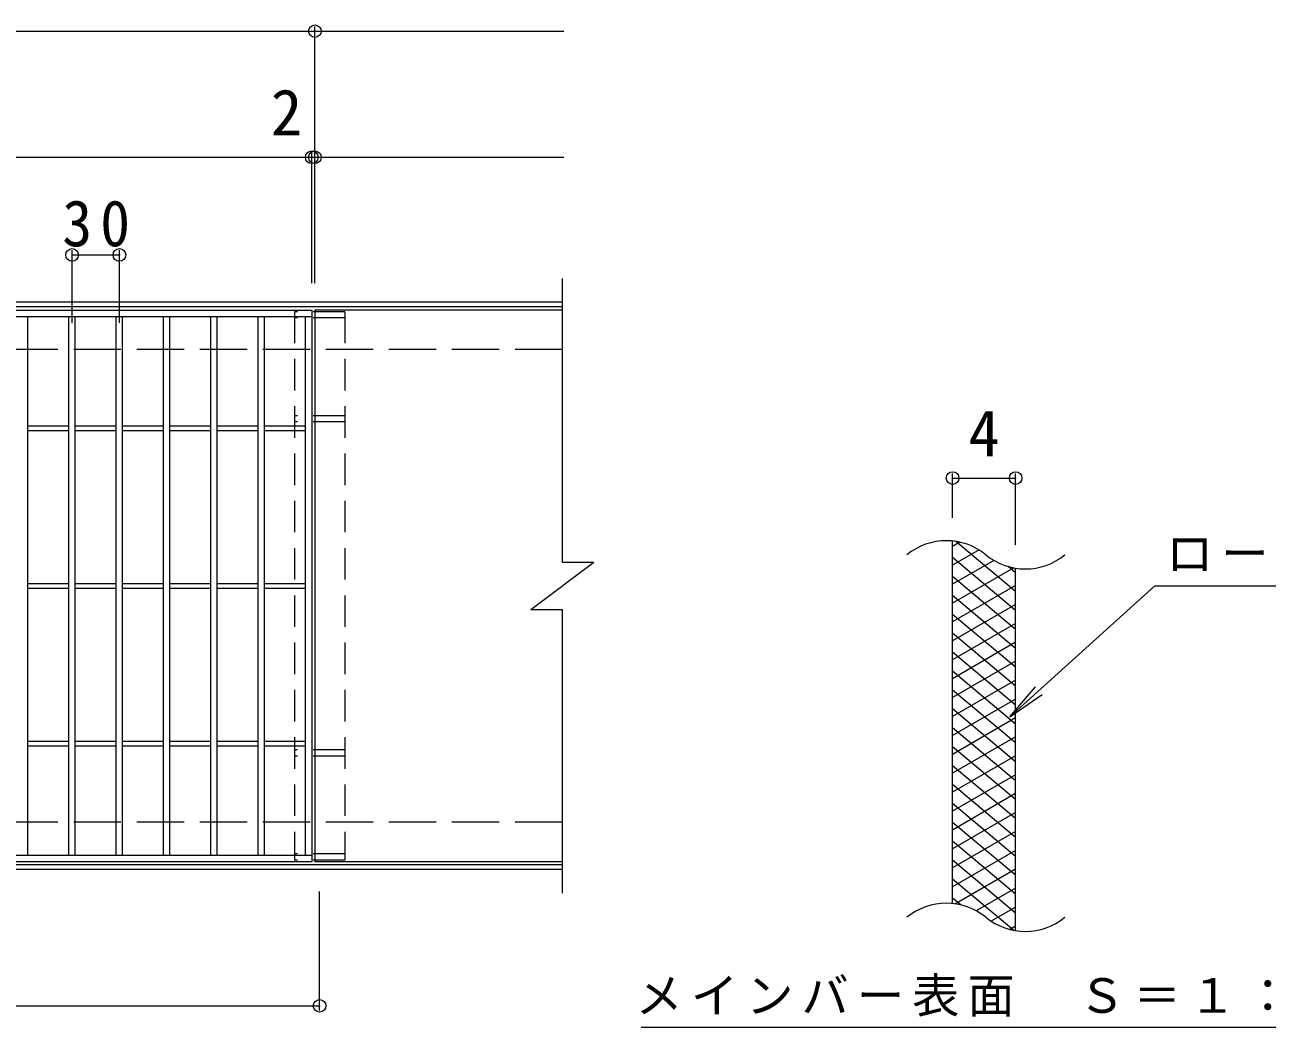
# Model space of a CAD drawing. Units: millimetres on the paper, enlarged 2 times, with parts at other scales. Extents: x -328 to 456, y -387 to 322.
# Drawn here: x 35.5 to 193.2, y 188.6 to 315.8 of the extents above; entities that cross this region are included whole.
import ezdxf
from ezdxf.enums import TextEntityAlignment as Align

# ---------------------------------------------------------------- set-up
doc = ezdxf.new("R2010")
doc.units = ezdxf.units.MM
doc.header["$LTSCALE"] = 2
doc.header["$PDMODE"] = 32
doc.header["$PDSIZE"] = 1.6
doc.linetypes.add('DASHED2', pattern=[3, 2, -1])
doc.linetypes.add('DASHED3', pattern=[4, 3, -1])
for name, color, linetype, lineweight in [('C-1', 2, 'Continuous', 9), ('C-2', 3, 'Continuous', 9), ('C-4', 7, 'Continuous', 9), ('C-5', 7, 'Continuous', 9), ('C-8', 3, 'DASHED2', 9), ('C-9', 6, 'Continuous', 5)]:
    doc.layers.add(name, color=color, linetype=linetype, lineweight=lineweight)
doc.styles.add('ＭＳ ゴシック', font='')
doc.styles.get('ＭＳ ゴシック').set_extended_font_data('MS Gothic')

msp = doc.modelspace()

# ---------------------------------------------------------------- linework, layer by layer
at = {"layer": 'C-1'}
for p, q in [((103.719, 280.598), (-157.281, 280.598)), ((103.719, 279.998), (-157.281, 279.998)), ((103.719, 209.198), (-157.281, 209.198)), ((103.719, 208.598), (-157.281, 208.598))]:
    msp.add_line(p, q, dxfattribs=at)
at = {"layer": 'C-1', "linetype": 'DASHED3'}
for p, q in [((103.719, 274.598), (-157.281, 274.598)), ((103.719, 214.598), (-157.281, 214.598))]:
    msp.add_line(p, q, dxfattribs=at)
at = {"layer": 'C-2'}
for p, q in [((103.719, 283.598), (103.719, 247.598)), ((71.919, 279.598), (71.919, 209.598)), ((72.319, 279.598), (72.319, 209.598)), ((103.719, 279.598), (72.319, 279.598)), ((-126.881, 278.798), (71.919, 278.798)), ((35.919, 210.398), (35.919, 278.798)), ((41.119, 210.398), (41.119, 278.798)), ((41.919, 210.398), (41.919, 278.798)), ((47.119, 210.398), (47.119, 278.798)), ((47.919, 210.398), (47.919, 278.798)), ((53.119, 210.398), (53.119, 278.798)), ((53.919, 210.398), (53.919, 278.798)), ((59.119, 210.398), (59.119, 278.798)), ((59.919, 210.398), (59.919, 278.798)), ((65.119, 210.398), (65.119, 278.798)), ((65.919, 210.398), (65.919, 278.798)), ((71.119, 210.398), (71.119, 278.798)), ((35.919, 264.898), (41.119, 264.898)), ((41.919, 264.898), (47.119, 264.898)), ((47.919, 264.898), (53.119, 264.898)), ((53.919, 264.898), (59.119, 264.898)), ((59.919, 264.898), (65.119, 264.898)), ((65.919, 264.898), (71.119, 264.898)), ((35.919, 264.298), (41.119, 264.298)), ((41.919, 264.298), (47.119, 264.298)), ((47.919, 264.298), (53.119, 264.298)), ((53.919, 264.298), (59.119, 264.298)), ((59.919, 264.298), (65.119, 264.298)), ((65.919, 264.298), (71.119, 264.298)), ((153.244, 204.231), (153.244, 250.231)), ((99.719, 241.598), (107.719, 247.598)), ((103.719, 247.598), (107.719, 247.598)), ((161.244, 200.79), (161.244, 246.79)), ((35.919, 244.898), (41.119, 244.898)), ((41.919, 244.898), (47.119, 244.898)), ((47.919, 244.898), (53.119, 244.898)), ((53.919, 244.898), (59.119, 244.898)), ((59.919, 244.898), (65.119, 244.898)), ((65.919, 244.898), (71.119, 244.898)), ((35.919, 244.298), (41.119, 244.298)), ((41.919, 244.298), (47.119, 244.298)), ((47.919, 244.298), (53.119, 244.298)), ((53.919, 244.298), (59.119, 244.298)), ((59.919, 244.298), (65.119, 244.298)), ((65.919, 244.298), (71.119, 244.298)), ((99.719, 241.598), (103.719, 241.598)), ((103.719, 241.598), (103.719, 205.598)), ((35.919, 224.898), (41.119, 224.898)), ((35.919, 224.298), (41.119, 224.298)), ((41.919, 224.898), (47.119, 224.898)), ((41.919, 224.298), (47.119, 224.298)), ((47.919, 224.898), (53.119, 224.898)), ((47.919, 224.298), (53.119, 224.298)), ((53.919, 224.898), (59.119, 224.898)), ((53.919, 224.298), (59.119, 224.298)), ((59.919, 224.898), (65.119, 224.898)), ((59.919, 224.298), (65.119, 224.298)), ((65.919, 224.898), (71.119, 224.898)), ((65.919, 224.298), (71.119, 224.298)), ((71.919, 210.398), (-126.881, 210.398)), ((71.919, 209.598), (-126.881, 209.598)), ((103.719, 209.598), (72.319, 209.598))]:
    msp.add_line(p, q, dxfattribs=at)
msp.add_lwpolyline([(-126.881, 209.598), (-126.881, 279.598), (71.919, 279.598)], dxfattribs=at)
for centre, start, end in [((152.451, 242.381), 50.82628, 129.17371), ((162.485, 254.696), 230.82628, 309.17371), ((152.451, 196.381), 50.82628, 129.17371), ((162.485, 208.696), 230.82628, 309.17371)]:
    msp.add_arc(centre, 7.942, start, end, dxfattribs=at)
at = {"layer": 'C-4'}
for p, q in [((72.319, 282.998), (72.319, 315.598)), ((-157.081, 314.998), (103.919, 314.998)), ((71.919, 282.998), (71.919, 299.598)), ((-157.081, 298.998), (103.919, 298.998)), ((41.519, 277.998), (41.519, 287.198)), ((47.519, 277.998), (47.519, 287.198)), ((41.519, 286.598), (47.519, 286.598)), ((153.244, 253.232), (153.244, 258.877)), ((161.244, 249.79), (161.244, 258.877)), ((153.244, 258.277), (161.244, 258.277)), ((72.919, 190.707), (72.919, 205.798)), ((-107.081, 191.307), (72.919, 191.307))]:
    msp.add_line(p, q, dxfattribs=at)
for p in [(72.319, 314.998), (71.919, 298.998), (72.319, 298.998), (41.519, 286.598), (47.519, 286.598), (153.244, 258.277), (161.244, 258.277), (72.919, 191.307)]:
    msp.add_point(p, dxfattribs=at)
at = {"layer": 'C-5'}
for p, q in [((178.908, 244.611), (228.323, 244.611)), ((160.513, 227.985), (164.628, 230.825)), ((113.719, 188.598), (201.326, 188.598))]:
    msp.add_line(p, q, dxfattribs=at)
msp.add_lwpolyline([(178.908, 244.611), (160.513, 227.985), (163.753, 231.793)], dxfattribs=at)
at = {"layer": 'C-8'}
for p, q in [((76.119, 279.398), (76.119, 209.798)), ((76.119, 278.598), (69.719, 278.598)), ((76.119, 266.198), (69.719, 266.198)), ((76.119, 265.398), (69.719, 265.398)), ((76.119, 223.798), (69.719, 223.798)), ((76.119, 222.998), (69.719, 222.998)), ((76.119, 210.598), (69.719, 210.598)), ((76.119, 209.798), (69.719, 209.798))]:
    msp.add_line(p, q, dxfattribs=at)
msp.add_lwpolyline([(76.119, 279.398), (69.719, 279.398), (69.719, 209.798)], dxfattribs=at)
at = {"layer": 'C-9'}
for p, q in [((154.151, 250.14), (153.244, 249.616)), ((156.6, 249.154), (153.244, 247.216)), ((161.244, 243.868), (153.661, 250.231)), ((161.244, 241.468), (153.244, 248.181)), ((158.478, 247.838), (153.244, 244.816)), ((160.999, 246.893), (153.244, 242.416)), ((161.244, 246.268), (160.301, 247.06)), ((161.244, 239.068), (153.244, 245.781)), ((161.244, 244.635), (153.244, 240.016)), ((161.244, 236.668), (153.244, 243.381)), ((161.244, 242.235), (153.244, 237.616)), ((161.244, 234.268), (153.244, 240.981)), ((161.244, 239.835), (153.244, 235.216)), ((161.244, 231.868), (153.244, 238.581)), ((161.244, 237.435), (153.244, 232.816)), ((161.244, 229.468), (153.244, 236.181)), ((161.244, 235.035), (153.244, 230.416)), ((161.244, 227.068), (153.244, 233.781)), ((161.244, 232.635), (153.244, 228.016)), ((161.244, 224.668), (153.244, 231.381)), ((161.244, 230.235), (153.244, 225.616)), ((161.244, 222.268), (153.244, 228.981)), ((161.244, 227.835), (153.244, 223.216)), ((161.244, 219.868), (153.244, 226.581)), ((161.244, 225.435), (153.244, 220.816)), ((161.244, 217.468), (153.244, 224.181)), ((161.244, 223.035), (153.244, 218.416)), ((161.244, 215.068), (153.244, 221.781)), ((161.244, 220.635), (153.244, 216.016)), ((161.244, 212.668), (153.244, 219.381)), ((161.244, 218.235), (153.244, 213.616)), ((161.244, 210.268), (153.244, 216.981)), ((161.244, 215.835), (153.244, 211.216)), ((161.244, 207.868), (153.244, 214.581)), ((161.244, 213.435), (153.244, 208.816)), ((161.244, 205.468), (153.244, 212.181)), ((161.244, 211.035), (153.244, 206.416)), ((161.244, 203.068), (153.244, 209.781)), ((161.244, 208.635), (153.626, 204.236)), ((160.968, 200.899), (153.244, 207.381)), ((154.282, 204.11), (153.244, 204.981)), ((161.244, 206.235), (156.254, 203.354)), ((161.244, 203.835), (158.144, 202.045)), ((161.244, 201.435), (160.5, 201.005))]:
    msp.add_line(p, q, dxfattribs=at)

# ---------------------------------------------------------------- texts
at = {"layer": 'C-4', "color": 2, "style": 'ＭＳ ゴシック'}
for s, p in [('2', (66.727, 299.998)), ('4', (155.244, 259.277))]:
    msp.add_text(s, height=5.865, dxfattribs=at).set_placement(p, align=Align.BOTTOM_LEFT)
at = {"layer": 'C-4', "color": 2, "insert": (40.269, 287.598), "char_height": 5.865, "attachment_point": 7, "style": 'ＭＳ ゴシック'}
msp.add_mtext('\\T1.27;\\W0.95;30', dxfattribs=at)
at = {"layer": 'C-5', "char_height": 4.399, "attachment_point": 7, "style": 'ＭＳ ゴシック'}
for s, insert in [('\\T1.17;ローレット模様', (180.323, 246.026)), ('\\T1.17;メインバー表面\u3000Ｓ＝１：１', (113.007, 189.938))]:
    msp.add_mtext(s, dxfattribs=dict(at, insert=insert))

doc.saveas('drawing.dxf')
